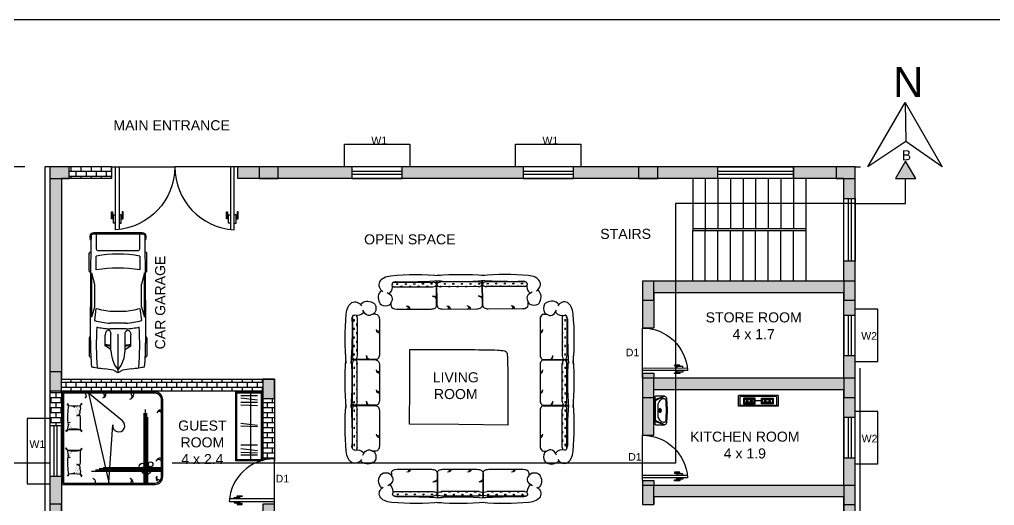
# Model space of a CAD drawing. Header units: metres. Extents: x 110.99 to 114.47, y 64.05 to 69.57.
# Drawn here: x 111.385 to 111.5787, y 67.0084 to 67.105 of the extents above; entities that cross this region are included whole.
import ezdxf

# ---------------------------------------------------------------- set-up
doc = ezdxf.new("R2010")
doc.units = ezdxf.units.M
doc.header["$MEASUREMENT"] = 0
doc.linetypes.add('CENTER', pattern=[50.8, 31.75, -6.35, 6.35, -6.35])
doc.linetypes.add('HIDDEN', pattern=[0.375, 0.25, -0.125])
for name, color, linetype in [('1.WALL', 7, 'Continuous'), ('15.CAR', 1, 'Continuous'), ('3.WINDOW', 4, 'Continuous'), ('6.COLUMN', 1, 'Continuous'), ('7.FURNITURE', 2, 'Continuous'), ('8.TEXT', 7, 'Continuous'), ('9.STAIRS', 161, 'Continuous'), ('DIMENSION', 9, 'Continuous'), ('DOOR', 1, 'Continuous'), ('FURNITURE', 40, 'Continuous'), ('SCALE', 3, 'Continuous'), ('SECTION LINE', 3, 'Continuous'), ('WALL', 7, 'Continuous')]:
    doc.layers.add(name, color=color, linetype=linetype)
doc.styles.get("Standard").update_dxf_attribs({"font": 'arial.ttf'})
doc.dimstyles.new('ISO-25', dxfattribs={"dimtxt": 0.0025, "dimasz": 0.003, "dimexe": 0.005, "dimexo": 0.005, "dimgap": 0.01, "dimtad": 0, "dimdsep": 46, "dimtxsty": 'Standard', "dimcen": 2.5, "dimadec": 0, "dimazin": 0, "dimtfac": 1, "dimtmove": 0, "dimatfit": 3, "dimfxl": 1, "dimarcsym": 0})
pattern_1 = [(0, (-0.6087051, 0.2008925), (0, 0.001), []), (90, (-0.608705, 0.2008925), (-0.002, 1e-19), [0.001, -0.001]), (90, (-0.607705, 0.2008925), (-0.002, 1e-19), [-0.001, 0.001])]

# ---------------------------------------------------------------- blocks, each defined once
blk = doc.blocks.new('Main Door')
at = {"layer": 'DOOR'}
for p, q in [((3.58, 61.4), (3.5, 0)), ((7, 0), (7.13, 61.09)), ((1.5, 50.87), (-0.5, 50.87)), ((-0.5, 50.87), (-0.5, 43.87)), ((0.5, 43.87), (0.5, 49.87)), ((0.5, 49.87), (1.5, 49.87)), ((3.5, 54.87), (1.5, 54.87)), ((1.5, 54.87), (1.5, 46.87)), ((7, 54.87), (9, 54.87)), ((9, 54.87), (9, 46.87)), ((9, 50.87), (11, 50.87)), ((10, 49.87), (9, 49.87)), ((10, 43.87), (10, 49.87)), ((11, 50.87), (11, 43.87)), ((-0.5, 43.87), (0.5, 43.87)), ((1.5, 46.87), (3.5, 46.87)), ((9, 46.87), (7, 46.87)), ((11, 43.87), (10, 43.87)), ((3.5, 0), (7, 0))]:
    blk.add_line(p, q, dxfattribs=at)
at = {"layer": 'DOOR', "color": 4}
blk.add_line((0, 0), (61.5, 0), dxfattribs=at)
at = {"layer": 'DOOR', "color": 3}
blk.add_arc((0, 0), 61.5, 0, 86.66153, dxfattribs=at)
blk = doc.blocks.new('Door')
at = {"layer": 'WALL', "color": 1, "linetype": 'Continuous'}
blk.add_blockref('Main Door', (0, 0), dxfattribs=at)
blk = doc.blocks.new('W_1')
at = {"layer": '3.WINDOW', "color": 6, "linetype": 'HIDDEN', "ltscale": 0.7}
for p, q in [((0.65, 0.68), (-0.65, 0.68)), ((-0.65, 0.68), (-0.65, 0.23)), ((0.65, 0.23), (0.65, 0.68))]:
    blk.add_line(p, q, dxfattribs=at)
at = {"layer": '3.WINDOW'}
for p, q in [((0.5, 0.23), (-0.5, 0.23)), ((-0.5, 0.23), (-0.5, 0)), ((0.5, 0), (0.5, 0.23)), ((-0.5, 0), (0.5, 0))]:
    blk.add_line(p, q, dxfattribs=at)
at = {"layer": '3.WINDOW', "color": 5}
for p, q in [((-0.5, 0.145), (0.5, 0.145)), ((-0.5, 0.085), (0.5, 0.085))]:
    blk.add_line(p, q, dxfattribs=at)
blk = doc.blocks.new('W_0.8')
at = {"layer": '3.WINDOW', "color": 6, "linetype": 'HIDDEN', "ltscale": 0.6}
for p, q in [((0.52, 0.68), (-0.52, 0.68)), ((-0.52, 0.68), (-0.52, 0.23)), ((0.52, 0.23), (0.52, 0.68))]:
    blk.add_line(p, q, dxfattribs=at)
at = {"layer": '3.WINDOW', "linetype": 'Continuous'}
for p, q in [((0.4, 0.23), (-0.4, 0.23)), ((-0.4, 0.23), (-0.4, 0)), ((0.4, 0), (0.4, 0.23)), ((-0.4, 0), (0.4, 0))]:
    blk.add_line(p, q, dxfattribs=at)
at = {"layer": '3.WINDOW', "color": 5, "linetype": 'Continuous'}
for p, q in [((-0.4, 0.145), (0.4, 0.145)), ((-0.4, 0.085), (0.4, 0.085))]:
    blk.add_line(p, q, dxfattribs=at)
blk = doc.blocks.new('WARDROBE')
at = {"layer": 'FURNITURE'}
for p, q in [((-24.1, 72), (-24.1, 0)), ((0, 72), (-24.1, 72)), ((-23.1, 71), (-23.1, 1)), ((-1, 71), (-23.1, 71)), ((-10.8, 1), (-10.8, 71)), ((-1, 1), (-1, 71)), ((0, 0), (0, 72)), ((-4.5, 66.18), (-19.6, 66.18)), ((-19.6, 62.93), (-4.5, 63.78)), ((-19.6, 59.24), (-4.5, 61.33)), ((-19.6, 55.36), (-4.5, 55.36)), ((-19.6, 35.7), (-4.5, 36.4)), ((-19.6, 32.63), (-4.5, 34.68)), ((-19.6, 13.53), (-4.5, 14.23)), ((-19.6, 11.05), (-4.5, 10.92)), ((-24.1, 0), (0, 0)), ((-23.1, 1), (-1, 1)), ((-19.6, 6.46), (-4.5, 8.51)), ((-4.5, 4.24), (-19.6, 4.24))]:
    blk.add_line(p, q, dxfattribs=at)
blk = doc.blocks.new('DOUBLEBED')
at = {"layer": 'FURNITURE'}
for p, q in [((-36, 0), (-36, -72)), ((-36, 0), (36, 0)), ((36, -72), (36, 0)), ((-35, -1), (-35, -72)), ((-35, -1), (35, -1)), ((-28.17, -4.61), (-29.82, -3.96)), ((-28.17, -4.61), (-29.45, -3.38)), ((-15.08, -5.87), (-14.63, -3.95)), ((-14.7, -6.05), (-14.7, -6.05)), ((-14.49, -4.71), (-14.49, -4.71)), ((-13.97, -4.64), (-13.97, -4.64)), ((-13.71, -5.02), (-13.71, -5.02)), ((-13.59, -4.12), (-13.59, -4.12)), ((-13.41, -5.06), (-13.41, -5.06)), ((-13.4, -4.28), (-13.4, -4.28)), ((-13.28, -5.29), (-13.28, -5.29)), ((-12.61, -4.46), (-12.61, -4.46)), ((-12.41, -5.2), (-12.41, -5.2)), ((-12, -5.95), (-12, -5.95)), ((-11.8, -4.35), (-11.8, -4.35)), ((-11.69, -6.93), (-11.69, -6.93)), ((-11.54, -5.99), (-11.54, -5.99)), ((-11.35, -6.16), (-11.35, -6.16)), ((-11.3, -6.55), (-11.3, -6.55)), ((-11.28, -4.29), (-11.28, -4.29)), ((-10.88, -6.82), (-10.88, -6.82)), ((-10.79, -5.03), (-10.79, -5.03)), ((-10.73, -6.96), (-10.73, -6.96)), ((-10.59, -5.01), (-10.59, -5.01)), ((-10.36, -6.75), (-10.36, -6.75)), ((-10.36, -7.07), (-10.36, -7.07)), ((-10.17, -5.28), (-10.17, -5.28)), ((-9.92, -4.11), (-9.92, -4.11)), ((-9.5, -4.04), (-9.5, -4.04)), ((-9.36, -3.78), (-8.12, -2.13)), ((-9.36, -3.78), (-7.58, -2.75)), ((6.65, -3.78), (4.87, -2.75)), ((6.65, -3.78), (5.41, -2.13)), ((12.37, -5.87), (11.92, -3.95)), ((25.46, -4.61), (26.74, -3.38)), ((25.46, -4.61), (27.11, -3.96)), ((35, -72), (35, -1)), ((-27.66, -10.05), (-27.66, -10.05)), ((-27.63, -10.05), (-27.63, -10.05)), ((-27.56, -11.97), (-27.56, -11.97)), ((-27.52, -13.14), (-27.52, -13.14)), ((-27.5, -13.9), (-27.5, -13.9)), ((-27.44, -9.58), (-27.44, -9.58)), ((-27.34, -13.31), (-27.34, -13.31)), ((-27.24, -10.32), (-27.24, -10.32)), ((-26.92, -11.52), (-26.92, -11.52)), ((-26.85, -12.56), (-26.85, -12.56)), ((-26.57, -10.38), (-26.57, -10.38)), ((-26.43, -12.83), (-26.43, -12.83)), ((-26.38, -10.55), (-26.38, -10.55)), ((-26.36, -11.05), (-26.36, -11.05)), ((-26.29, -12.97), (-26.29, -12.97)), ((-26.11, -11.42), (-26.11, -11.42)), ((-26, -13.99), (-26, -13.99)), ((-25.58, -11.35), (-25.58, -11.35)), ((-25.39, -11.46), (-25.39, -11.46)), ((-25.26, -11.59), (-25.26, -11.59)), ((-25.18, -13.88), (-25.18, -13.88)), ((-25.07, -10.06), (-25.07, -10.06)), ((-25, -11.98), (-25, -11.98)), ((-24.94, -13.91), (-24.94, -13.91)), ((-24.66, -13.82), (-24.66, -13.82)), ((-24.55, -10.05), (-24.55, -10.05)), ((-24.52, -12.26), (-24.52, -12.26)), ((-24.33, -12.43), (-24.33, -12.43)), ((-24.23, -11.17), (-24.23, -11.17)), ((-24.13, -10.32), (-24.13, -10.32)), ((-23.74, -12.55), (-23.74, -12.55)), ((-23.66, -10.95), (-23.66, -10.95)), ((-23.59, -12.88), (-23.59, -12.88)), ((-23.41, -11.06), (-23.41, -11.06)), ((-23.34, -13.34), (-23.34, -13.34)), ((-23.32, -12.82), (-23.32, -12.82)), ((-23.3, -13.64), (-23.3, -13.64)), ((-22.89, -10.99), (-22.89, -10.99)), ((-22.39, -11.95), (-22.39, -11.95)), ((-22.38, -10.59), (-22.38, -10.59)), ((-22.14, -11.58), (-22.14, -11.58)), ((-21.53, -10.81), (-21.53, -10.81)), ((-21.51, -11.38), (-21.51, -11.38)), ((-21.33, -11.55), (-21.33, -11.55)), ((-21.1, -10.96), (-21.1, -10.96)), ((-20.2, -10.89), (-20.7, -13)), ((17.49, -10.89), (17.99, -13)), ((-30, -77), (30, -77)), ((-30, -78), (30, -78))]:
    blk.add_line(p, q, dxfattribs=at)
at = {"layer": 'FURNITURE', "color": 252}
for p, q in [((6.79, -4.04), (6.79, -4.04)), ((7.21, -4.11), (7.21, -4.11)), ((7.46, -5.28), (7.46, -5.28)), ((7.64, -6.75), (7.64, -6.75)), ((7.64, -7.07), (7.64, -7.07)), ((7.88, -5.01), (7.88, -5.01)), ((8.02, -6.96), (8.02, -6.96)), ((8.08, -5.03), (8.08, -5.03)), ((8.16, -6.82), (8.16, -6.82)), ((8.57, -4.29), (8.57, -4.29)), ((8.59, -6.55), (8.59, -6.55)), ((8.64, -6.16), (8.64, -6.16)), ((8.82, -5.99), (8.82, -5.99)), ((8.98, -6.93), (8.98, -6.93)), ((9.09, -4.35), (9.09, -4.35)), ((9.29, -5.95), (9.29, -5.95)), ((9.69, -5.2), (9.69, -5.2)), ((9.9, -4.46), (9.9, -4.46)), ((10.57, -5.29), (10.57, -5.29)), ((10.69, -4.28), (10.69, -4.28)), ((10.7, -5.06), (10.7, -5.06)), ((10.87, -4.12), (10.87, -4.12)), ((10.99, -5.02), (10.99, -5.02)), ((11.26, -4.64), (11.26, -4.64)), ((11.78, -4.71), (11.78, -4.71)), ((11.99, -6.05), (11.99, -6.05)), ((18.39, -10.96), (18.39, -10.96)), ((18.62, -11.55), (18.62, -11.55)), ((18.8, -11.38), (18.8, -11.38)), ((18.82, -10.81), (18.82, -10.81)), ((19.43, -11.58), (19.43, -11.58)), ((19.67, -10.59), (19.67, -10.59)), ((19.67, -11.95), (19.67, -11.95)), ((20.18, -10.99), (20.18, -10.99)), ((20.59, -13.64), (20.59, -13.64)), ((20.61, -12.82), (20.61, -12.82)), ((20.63, -13.34), (20.63, -13.34)), ((20.7, -11.06), (20.7, -11.06)), ((20.88, -12.88), (20.88, -12.88)), ((20.94, -10.95), (20.94, -10.95)), ((21.03, -12.55), (21.03, -12.55)), ((21.41, -10.32), (21.41, -10.32)), ((21.51, -11.17), (21.51, -11.17)), ((21.62, -12.43), (21.62, -12.43)), ((21.81, -12.26), (21.81, -12.26)), ((21.84, -10.05), (21.84, -10.05)), ((21.95, -13.82), (21.95, -13.82)), ((22.23, -13.91), (22.23, -13.91)), ((22.29, -11.98), (22.29, -11.98)), ((22.36, -10.06), (22.36, -10.06)), ((22.47, -13.88), (22.47, -13.88)), ((22.55, -11.59), (22.55, -11.59)), ((22.68, -11.46), (22.68, -11.46)), ((22.87, -11.35), (22.87, -11.35)), ((23.28, -13.99), (23.28, -13.99)), ((23.39, -11.42), (23.39, -11.42)), ((23.58, -12.97), (23.58, -12.97)), ((23.64, -11.05), (23.64, -11.05)), ((23.67, -10.55), (23.67, -10.55)), ((23.72, -12.83), (23.72, -12.83)), ((23.86, -10.38), (23.86, -10.38)), ((24.14, -12.56), (24.14, -12.56)), ((24.21, -11.52), (24.21, -11.52)), ((24.53, -10.32), (24.53, -10.32)), ((24.63, -13.31), (24.63, -13.31)), ((24.73, -9.58), (24.73, -9.58)), ((24.79, -13.9), (24.79, -13.9)), ((24.81, -13.14), (24.81, -13.14)), ((24.85, -11.97), (24.85, -11.97)), ((24.91, -10.05), (24.91, -10.05)), ((24.95, -10.05), (24.95, -10.05)), ((-25.98, -76.5), (-25.98, -22.5)), ((-24.98, -76.5), (-24.98, -25.5)), ((-23.98, -76.5), (-23.98, -28.5)), ((-22.98, -76.5), (-22.98, -31.5)), ((19.5, -63.19), (-34.5, -63.19)), ((22.5, -64.19), (-34.5, -64.19)), ((19.5, -65.19), (-34.5, -65.19)), ((16.5, -66.19), (-34.5, -66.19))]:
    blk.add_line(p, q, dxfattribs=at)
at = {"layer": 'FURNITURE', "color": 253}
for p, q in [((35, -20.04), (-34.5, -36)), ((13.42, -46.48), (35, -20.04)), ((-34.5, -36), (10.36, -38.98))]:
    blk.add_line(p, q, dxfattribs=at)
at = {"layer": 'FURNITURE', "color": 252}
for centre, radius in [((-21.91, -62.08), 2.5), ((-24.91, -65.19), 3.44), ((-20.37, -68.48), 1.88)]:
    blk.add_circle(centre, radius, dxfattribs=at)
at = {"layer": 'FURNITURE'}
for centre, radius, start, end in [((-53.07, -8.78), 25.25, 348.60697, 9.49174), ((-19.15, -50.03), 46.3, 84.40286, 101.23708), ((-10.22, -7.27), 5.06, 139.90976, 163.97559), ((-18.6, -39.44), 35.71, 80.14094, 82.75539), ((-12.31, -3.27), 1, 260.14094, 276.03183), ((-88.74, 453.01), 463.63, 279.50225, 279.85886), ((15.39, -8.78), 25.25, 168.57881, 191.42119), ((15.39, -8.78), 25.25, 168.57881, 191.42119), ((53434.89, -8.78), 53444.25, 179.99464, 180.00536), ((-18.1, -8.78), 25.25, 348.57881, 11.42119), ((-53437.6, -8.78), 53444.25, 359.99464, 0.00536), ((-18.1, -8.78), 25.25, 348.57881, 11.42119), ((86.03, 453.01), 463.63, 260.14114, 260.49775), ((9.6, -3.27), 1, 263.96817, 279.85906), ((15.88, -39.44), 35.71, 97.24461, 99.85906), ((7.51, -7.27), 5.06, 16.02441, 40.09024), ((16.44, -50.03), 46.3, 78.76292, 95.59714), ((50.36, -8.78), 25.25, 170.50826, 191.39303), ((-27.66, -16.96), 3.26, 101.69353, 136.56355), ((-31.25, -12.34), 3.26, 299.14853, 334.01854), ((-26.19, -4.78), 9.24, 256.64985, 284.28558), ((-27.19, -8.31), 0.683, 201.80407, 319.13343), ((-27.48, -8.21), 0.978, 249.49685, 325.7978), ((-23.71, -10.15), 3.58, 266.78253, 348.17191), ((-20.21, -13.12), 0.5, 166.78733, 262.87698), ((-14, 41.29), 55.26, 263.48256, 274.81989), ((-6.35, -12.52), 3.26, 202.72425, 237.59427), ((-10.2, -16.93), 3.26, 40.17925, 75.04926), ((7.49, -16.93), 3.26, 104.95074, 139.82075), ((3.64, -12.52), 3.26, 302.40573, 337.27575), ((11.29, 41.29), 55.26, 265.18011, 276.51744), ((21, -10.15), 3.58, 191.82809, 273.21747), ((17.5, -13.12), 0.5, 277.12302, 13.21267), ((23.48, -4.78), 9.24, 255.71442, 283.35015), ((24.48, -8.31), 0.683, 220.86657, 338.19593), ((24.77, -8.21), 0.978, 214.2022, 290.50315), ((24.95, -16.96), 3.26, 43.43645, 78.30647), ((28.54, -12.34), 3.26, 205.98146, 240.85147), ((-30, -72), 6, 180, 270), ((-30, -72), 5, 180, 270), ((30, -72), 6, 270, 0), ((30, -72), 5, 270, 0)]:
    blk.add_arc(centre, radius, start, end, dxfattribs=at)
at = {"layer": 'FURNITURE', "color": 251}
for centre, radius, start, end in [((33.08, -16.81), 1.69, 194.45154, 326.91058), ((-34.29, -22.71), 2.93, 265.85941, 345.95274), ((34.29, -30.67), 2.93, 194.04726, 274.14059), ((33.08, -30.96), 1.69, 194.45154, 326.91058), ((-34.29, -51.86), 2.93, 265.85941, 345.95274), ((-33.08, -52.15), 1.69, 213.08942, 345.54846), ((34.22, -51.42), 3.91, 194.04726, 274.14059), ((32.61, -51.81), 2.26, 194.45154, 326.91058), ((-31.19, -75.74), 2.93, 59.04726, 140.62165), ((-30.54, -74.68), 1.69, 59.45154, 200.6983), ((-18.76, -74.73), 2.12, 303.08942, 75.54846), ((-19.12, -76.24), 3.67, 355.85941, 75.95274), ((19.25, -75.08), 1.69, 303.08942, 75.54846), ((18.96, -76.29), 2.93, 355.85941, 75.95274)]:
    blk.add_arc(centre, radius, start, end, dxfattribs=at)
at = {"layer": 'FURNITURE', "color": 253}
blk.add_arc((9.62, -43.66), 4.74, 81.01591, 323.38318, dxfattribs=at)
blk = doc.blocks.new('gas')
at = {"layer": 'FURNITURE'}
for p, q in [((-12, 13), (-12, 0)), ((12, 13), (-12, 13)), ((-11, 12), (-11, 1)), ((11, 12), (-11, 12)), ((11, 1), (11, 12)), ((12, 0), (12, 13)), ((-9, 10), (-2, 10)), ((-9, 3), (-9, 10)), ((-8.5, 9.15), (-6.48, 7.13)), ((-8.5, 3.85), (-8.5, 9.15)), ((-8.15, 9.5), (-6.13, 7.48)), ((-8.15, 9.5), (-2.85, 9.5)), ((-7.39, 6.5), (-6.64, 6.5)), ((-5.5, 8.39), (-5.5, 7.64)), ((-4.87, 7.48), (-2.85, 9.5)), ((-4.52, 7.13), (-2.5, 9.15)), ((-3.61, 6.5), (-4.36, 6.5)), ((-2.5, 9.15), (-2.5, 3.85)), ((-2, 10), (-2, 3)), ((2, 6.5), (-2, 6.5)), ((9, 10), (2, 10)), ((2, 10), (2, 3)), ((4.52, 7.13), (2.5, 9.15)), ((2.5, 9.15), (2.5, 3.85)), ((4.87, 7.48), (2.85, 9.5)), ((8.15, 9.5), (2.85, 9.5)), ((3.61, 6.5), (4.36, 6.5)), ((5.5, 8.39), (5.5, 7.64)), ((8.15, 9.5), (6.13, 7.48)), ((8.5, 9.15), (6.48, 7.13)), ((7.39, 6.5), (6.64, 6.5)), ((8.5, 3.85), (8.5, 9.15)), ((9, 3), (9, 10)), ((12, 0), (-12, 0)), ((11, 1), (-11, 1)), ((-2, 3), (-9, 3)), ((-8.5, 3.85), (-6.48, 5.87)), ((-8.15, 3.5), (-6.13, 5.52)), ((-2.85, 3.5), (-8.15, 3.5)), ((-5.5, 4.61), (-5.5, 5.36)), ((-4.87, 5.52), (-2.85, 3.5)), ((-4.52, 5.87), (-2.5, 3.85)), ((2, 3), (9, 3)), ((4.52, 5.87), (2.5, 3.85)), ((4.87, 5.52), (2.85, 3.5)), ((2.85, 3.5), (8.15, 3.5)), ((5.5, 4.61), (5.5, 5.36)), ((8.15, 3.5), (6.13, 5.52)), ((8.5, 3.85), (6.48, 5.87))]:
    blk.add_line(p, q, dxfattribs=at)
for centre in [(-5.5, 6.5), (5.5, 6.5)]:
    blk.add_circle(centre, 1.14, dxfattribs=at)
for centre, start, end in [((-5.5, 6.5), 142.60538, 217.39462), ((-5.5, 6.5), 52.60538, 127.39462), ((-5.5, 6.5), 322.60538, 37.39462), ((5.5, 6.5), 142.60538, 217.39462), ((5.5, 6.5), 52.60538, 127.39462), ((5.5, 6.5), 322.60538, 37.39462), ((-5.5, 6.5), 232.60538, 307.39462), ((5.5, 6.5), 232.60538, 307.39462)]:
    blk.add_arc(centre, 1.89, start, end, dxfattribs=at)
blk = doc.blocks.new('WASHBASIN')
at = {"layer": 'FURNITURE'}
for p, q in [((-7.95, 0), (-10.43, -11.97)), ((-9.6, 0), (9.6, 0)), ((10.43, -11.97), (7.95, 0)), ((-10.43, -11.97), (-10.43, -0.83)), ((-7.27, -0.83), (-10.43, -11.97)), ((7.27, -0.83), (-7.27, -0.83)), ((10.43, -11.97), (7.27, -0.83)), ((10.43, -0.83), (10.43, -11.97)), ((-8.6, -9.93), (-8.72, -10.78)), ((-8.6, -9.93), (-8.72, -10.78)), ((8.72, -10.78), (8.6, -9.93))]:
    blk.add_line(p, q, dxfattribs=at)
for radius in [1.41, 0.993]:
    blk.add_circle((0, -6.28), radius, dxfattribs=at)
for centre, radius, start, end in [((-9.6, -0.83), 0.828, 90, 180), ((9.6, -0.83), 0.828, 0, 90), ((-0.57, -11.24), 8.13, 121.19455, 170.7066), ((-0.57, -11.24), 8.13, 121.19455, 170.7066), ((0, -52.71), 48.66, 90, 95.64084), ((0, -52.71), 48.66, 90, 95.64084), ((0, -6.28), 1.41, 0, 180), ((0, -6.28), 1.41, 180, 0), ((0, -6.28), 0.993, 0, 180), ((0, -6.28), 0.993, 180, 0), ((0, -52.71), 48.66, 84.35916, 90), ((0.57, -11.24), 8.13, 9.2934, 58.80545), ((-7.95, -11.97), 2.48, 180, 270), ((-6.52, -11.14), 2.23, 170.39895, 257.13685), ((-6.52, -11.14), 2.23, 170.39895, 170.7066), ((-0.11, 39.62), 53.38, 262.56541, 270.11557), ((0.11, 39.62), 53.38, 269.88443, 277.43459), ((6.52, -11.14), 2.23, 282.86315, 9.2934), ((7.95, -11.97), 2.48, 270, 360), ((0, 43.12), 58.12, 262.14139, 277.85861)]:
    blk.add_arc(centre, radius, start, end, dxfattribs=at)
blk = doc.blocks.new('sofa3')
at = {"layer": 'FURNITURE', "color": 252}
for p, q in [((-32.04, -8.72), (-32.04, -9.22)), ((-29.51, -7.2), (-30.52, -7.2)), ((-30.01, -6.7), (-30.01, -7.71)), ((-27.99, -8.72), (-27.99, -9.45)), ((-25.46, -7.2), (-26.47, -7.2)), ((-25.96, -6.7), (-25.96, -7.71)), ((-23.94, -8.72), (-23.94, -9.45)), ((-21.41, -7.2), (-22.42, -7.2)), ((-21.91, -6.7), (-21.91, -7.71)), ((-19.89, -8.72), (-19.89, -9.45)), ((-17.36, -7.2), (-18.37, -7.2)), ((-17.86, -6.7), (-17.86, -7.71)), ((-15.84, -8.72), (-15.84, -9.45)), ((-13.31, -7.2), (-14.32, -7.2)), ((-13.81, -6.7), (-13.81, -7.71)), ((-11.22, -7.2), (-11.11, -7.2)), ((-9.59, -8.72), (-9.59, -9.45)), ((-8.07, -7.2), (-7.06, -7.2)), ((-7.57, -6.7), (-7.57, -7.71)), ((-5.54, -8.72), (-5.54, -9.45)), ((-4.02, -7.2), (-3.01, -7.2)), ((-3.52, -6.7), (-3.52, -7.71)), ((-1.49, -8.72), (-1.49, -9.45)), ((0.03, -7.2), (1.04, -7.2)), ((0.53, -6.7), (0.53, -7.71)), ((2.56, -8.72), (2.56, -9.45)), ((4.08, -7.2), (5.09, -7.2)), ((4.58, -6.7), (4.58, -7.71)), ((6.61, -8.72), (6.61, -9.45)), ((8.13, -7.2), (9.14, -7.2)), ((8.63, -6.7), (8.63, -7.71)), ((12.18, -7.2), (13.19, -7.2)), ((12.68, -6.7), (12.68, -7.71)), ((14.71, -8.72), (14.71, -9.45)), ((16.23, -7.2), (17.24, -7.2)), ((16.73, -6.7), (16.73, -7.71)), ((18.76, -8.72), (18.76, -9.45)), ((20.28, -7.2), (21.29, -7.2)), ((20.78, -6.7), (20.78, -7.71)), ((22.81, -8.72), (22.81, -9.45)), ((24.33, -7.2), (25.34, -7.2)), ((24.83, -6.7), (24.83, -7.71)), ((26.86, -8.72), (26.86, -9.45)), ((28.38, -7.2), (29.39, -7.2)), ((28.88, -6.7), (28.88, -7.71)), ((30.91, -8.72), (30.91, -9.22)), ((-31.53, -9.23), (-32.03, -9.23)), ((-27.48, -9.23), (-28.49, -9.23)), ((-23.43, -9.23), (-24.44, -9.23)), ((-19.38, -9.23), (-20.39, -9.23)), ((-15.33, -9.23), (-16.34, -9.23)), ((-10.1, -9.23), (-9.09, -9.23)), ((-6.05, -9.23), (-5.04, -9.23)), ((-2, -9.23), (-0.99, -9.23)), ((2.05, -9.23), (3.06, -9.23)), ((6.1, -9.23), (7.11, -9.23)), ((14.2, -9.23), (15.21, -9.23)), ((18.25, -9.23), (19.26, -9.23)), ((22.3, -9.23), (23.31, -9.23)), ((26.35, -9.23), (27.36, -9.23)), ((30.4, -9.23), (30.9, -9.23))]:
    blk.add_line(p, q, dxfattribs=at)
at = {"layer": 'FURNITURE'}
for p, q in [((-31.16, -5.85), (-13.16, -5.85)), ((-11.45, -24.3), (-11.45, -4.71)), ((-11.27, -24.3), (-11.27, -4.69)), ((8.44, -5.85), (-9.56, -5.85)), ((10.15, -24.3), (10.15, -4.73)), ((10.33, -24.3), (10.33, -4.75)), ((30.04, -5.85), (12.04, -5.85)), ((-31.16, -9.45), (-13.16, -9.45)), ((8.44, -9.45), (-9.56, -9.45)), ((30.04, -9.45), (12.04, -9.45)), ((-32.96, -24.3), (-32.96, -21.6)), ((-32.96, -24.3), (-32.96, -21.6)), ((31.84, -24.3), (31.84, -21.6)), ((-30.26, -27), (-14.06, -27)), ((-14.06, -27), (-14.06, -27)), ((-8.66, -27), (7.54, -27)), ((-8.66, -27), (-8.66, -27)), ((12.94, -27), (29.14, -27))]:
    blk.add_line(p, q, dxfattribs=at)
for centre, radius, start, end in [((-21.26, -76.5), 76.5, 81.2026, 98.7974), ((-0.87, -81.45), 81.45, 81.4579, 97.3145), ((20.14, -76.5), 76.5, 81.2026, 97.7572), ((-32.15, -7.37), 6.52, 97.1842, 162.4269), ((-26, 132.65), 138.12, 268.0719, 276.8333), ((-0.87, 76.05), 81.45, 262.6855, 278.5421), ((31.02, -7.37), 6.52, 17.5731, 82.8158), ((-30.57, -7.79), 8.15, 162.9361, 219.5495), ((-43.49, -9.24), 11.21, 329.5883, 9.0488), ((-30.65, -7.2), 1.8, 90, 189.0488), ((-31.16, -7.65), 1.8, 231.4775, 270), ((-31.16, -7.65), 1.8, 90, 119.9526), ((-13.25, -7.65), 1.8, 270, 90), ((-9.47, -7.65), 1.8, 90, 270), ((8.35, -7.65), 1.8, 270, 90), ((25.28, 152.52), 157.98, 264.3786, 271.5353), ((12.13, -7.65), 1.8, 90, 270), ((29.52, -7.2), 1.8, 350.9512, 90), ((30.04, -7.65), 1.8, 60.0474, 90), ((30.04, -7.65), 1.8, 270, 308.5225), ((42.36, -9.24), 11.21, 170.9512, 210.4117), ((29.44, -7.79), 8.15, 320.4505, 17.0639), ((-27.84, -17.75), 11.21, 149.5883, 200.0693), ((26.71, -17.75), 11.21, 339.9307, 30.4117), ((-38.36, -18.9), 6.04, 333.4349, 53.3957), ((37.24, -18.9), 6.04, 126.6043, 206.5651), ((-35.66, -21.6), 2.7, 180, 0), ((34.54, -21.6), 2.7, 180, 0), ((-30.26, -24.3), 2.7, 180, 270), ((-14, -24.45), 2.55, 268.6279, 3.3142), ((-8.73, -24.45), 2.55, 176.6858, 271.3721), ((7.6, -24.45), 2.55, 268.6279, 3.3142), ((12.87, -24.45), 2.55, 176.6858, 271.3721), ((29.14, -24.3), 2.7, 270, 0)]:
    blk.add_arc(centre, radius, start, end, dxfattribs=at)
at = {"layer": 'FURNITURE', "color": 252}
for centre, radius, start, end in [((-13.36, -19.14), 2.2, 30.0403, 90.9527), ((-14.3, -19.78), 2.97, 16.9581, 72.2826), ((8.24, -19.14), 2.2, 30.0403, 90.9527), ((7.3, -19.78), 2.97, 16.9581, 72.2826), ((-26.2, -26.84), 2.2, 355.8594, 75.9527), ((-25.99, -25.93), 1.27, 303.0894, 75.5485), ((-7.11, -26.84), 2.2, 355.8594, 75.9527), ((-6.9, -25.93), 1.27, 303.0894, 75.5485), ((2.37, -26.84), 2.2, 355.8594, 75.9527), ((2.59, -25.93), 1.27, 303.0894, 75.5485), ((23.43, -25.93), 1.27, 303.0894, 75.5485), ((23.21, -26.84), 2.2, 355.8594, 75.9527)]:
    blk.add_arc(centre, radius, start, end, dxfattribs=at)
blk = doc.blocks.new('*U15')
for p, q in [((21.1, 37.4), (21.1, 36.8)), ((46.6, 38.9), (22.4, 38.9)), ((47.8, 37.4), (47.8, 37.4)), ((70, 31.5), (86.4, 29.4)), ((88, 31.9), (74.8, 35.9)), ((134.3, 35.6), (119.3, 31.8)), ((135.5, 37.1), (135.5, 37.4)), ((136.7, 38.9), (160.9, 38.9)), ((138.4, 29.4), (157.2, 29.4)), ((162.1, 37.4), (162.1, 36.8)), ((164.5, 26.4), (164.5, -26.4)), ((186.5, 29.4), (167, 29.4)), ((186.5, -33.5), (186.5, 33.5)), ((188.4, -32.8), (188.4, 32.8)), ((32.3, 11.6), (36.1, 17.2)), ((36.1, 17.2), (50.9, 17.2)), ((3.3, 6.1), (0.1, 0.4)), ((29.8, 9.5), (51.7, 9.5)), ((32.1, 9.5), (32.1, 11.2)), ((58.9, -10.8), (58.9, 10.8)), ((66.6, -10.5), (66.6, 10.5)), ((82.7, 8.5), (82.7, -8.5)), ((186.5, -10.5), (186.5, 10.5)), ((0, 0), (51.7, 0)), ((0.1, -0.4), (3.3, -6.1)), ((29.8, -9.5), (51.7, -9.5)), ((32.1, -9.5), (32.1, -11.2)), ((32.3, -11.6), (36.1, -17.2)), ((36.1, -17.2), (50.9, -17.2)), ((21.1, -37.4), (21.1, -36.8)), ((46.6, -38.9), (22.4, -38.9)), ((47.8, -37.4), (47.8, -37.4)), ((86.4, -29.4), (70, -31.5)), ((88, -31.9), (74.8, -35.9)), ((134.3, -35.6), (119.3, -31.8)), ((135.5, -37.1), (135.5, -37.4)), ((136.7, -38.9), (160.9, -38.9)), ((157.2, -29.4), (138.4, -29.4)), ((162.1, -37.4), (162.1, -36.8)), ((167, -29.4), (186.5, -29.4))]:
    blk.add_line(p, q)
for centre, major_axis, ratio, start_param, end_param in [((259.2, -27.5), (0, -305.3), 0.842304, 4.528606, 4.561838), ((266, -27.5), (0, 313.3), 0.842304, 1.367076, 1.39176), ((37.5, -594), (0, -623.3), 0.842304, 3.096046, 3.200911), ((41.2, -490.9), (0, 528.2), 0.842304, 0.00281, 0.075598), ((22.4, 37.4), (0, -1.48), 0.842304, 3.141593, 4.712389), ((64.5, -10555.6), (0, 10593), 0.842304, -0.013397, 0.002797), ((46.6, 37.4), (0, 1.48), 0.842304, -1.570796, 0), ((134.4, 5.4), (0, -89.8), 0.842304, 4.449482, 4.652344), ((135.3, 5.4), (0, 81.8), 0.842304, 1.245306, 1.50788), ((64.5, -10555.6), (0, -10591.5), 0.842304, 3.133765, 3.140441), ((149.6, 2.8), (0, -79.6), 0.842304, 4.372215, 4.640744), ((95.8, -3666.4), (0, -3698.2), 0.842304, 3.134049, 3.144098), ((136.7, 37.4), (0, -1.48), 0.842304, 3.141593, 4.712389), ((17.1, 0), (0, 147), 0.842304, 4.511394, 4.913384), ((35.9, 0), (0, 147), 0.842304, 4.511394, 4.913384), ((160.9, 37.4), (0, 1.48), 0.842304, -1.570796, 0), ((167, 26.4), (0, 2.96), 0.842304, 0, 1.570796), ((180.6, 35.8), (0, 2.22), 0.842304, -0.013017, 1.249894), ((64.5, -10556.4), (0, 10595.3), 0.842304, -0.013397, -0.013017), ((184, 32.8), (0, -5.25), 0.842304, 1.570796, 3.128196), ((184, 33.5), (0, -2.96), 0.842304, 1.570796, 3.128196), ((-204.5, 52.4), (0, -251), 0.842304, 1.385369, 1.434372), ((13, 17), (0, 27.4), 0.842304, 4.435146, 4.718221), ((14.2, 17), (0, 27.4), 0.842304, 4.435146, 4.718221), ((50.8, 13.3), (6.34, -0.36), 0.603834, -1.395552, 1.581315), ((0.6, 0), (0, -0.74), 0.842304, 4.131459, 5.293319), ((29.8, -46.7), (0, 56.2), 0.842304, 0, 0.590319), ((32.7, 11.2), (0, 0.74), 0.842304, 0.879714, 1.570796), ((-204.5, -52.4), (0, 251), 0.842304, -1.434372, -1.385369), ((29.8, 46.7), (0, 56.2), 0.842304, 2.551274, 3.141593), ((32.7, -11.2), (0, -0.74), 0.842304, 4.712389, 5.403472), ((13, -17), (0, -27.4), 0.842304, 1.564964, 1.848039), ((14.2, -17), (0, -27.4), 0.842304, 1.564964, 1.848039), ((134.4, -5.4), (0, -89.8), 0.842304, -1.510751, -1.307889), ((135.3, -5.4), (0, -81.8), 0.842304, -1.50788, -1.245306), ((149.6, -2.8), (0, -79.6), 0.842304, -1.499151, -1.230623), ((259.2, 27.5), (0, 305.3), 0.842304, 1.721348, 1.754579), ((266, 27.5), (0, 313.3), 0.842304, 1.749832, 1.774517), ((37.5, 594), (0, -623.3), 0.842304, -0.059319, 0.045547), ((41.2, 490.9), (0, -528.2), 0.842304, -0.075598, -0.00281), ((22.4, -37.4), (0, 1.48), 0.842304, 1.570796, 3.141593), ((64.5, 10555.6), (0, 10593), 0.842304, 3.138796, 3.15499), ((46.6, -37.4), (0, -1.48), 0.842304, 0, 1.570796), ((64.5, 10555.6), (0, -10591.5), 0.842304, 0.001152, 0.007828), ((95.8, 3666.4), (0, -3698.2), 0.842304, -0.002505, 0.007544), ((136.7, -37.4), (0, -1.48), 0.842304, -1.570796, 0), ((160.9, -37.4), (0, 1.48), 0.842304, 3.141593, 4.712389), ((167, -26.4), (0, -2.96), 0.842304, 4.712389, 6.283185), ((180.6, -35.8), (0, -2.22), 0.842304, -1.249894, 0.013017), ((64.5, 10556.4), (0, 10595.3), 0.842304, 3.15461, 3.15499), ((184, -32.8), (0, -5.25), 0.842304, 0.013397, 1.570796), ((184, -33.5), (0, 2.96), 0.842304, 3.15499, 4.712389)]:
    blk.add_ellipse(centre, major_axis=major_axis, ratio=ratio, start_param=start_param, end_param=end_param)
at = {"extrusion": (0, 0, -1)}
blk.add_ellipse((50.8, -13.3), major_axis=(6.34, 0.36), ratio=0.603834, start_param=-1.395552, end_param=1.581315, dxfattribs=at)
blk = doc.blocks.new('COLUMN')
at = {"layer": '6.COLUMN'}
h = blk.add_hatch(color=256, dxfattribs=at)
h.dxf.hatch_style = 1
h.paths.add_polyline_path([(0, 0), (0.23, 0), (0.23, 0.38), (0, 0.38)])
blk.add_lwpolyline([(0, 0), (0.23, 0), (0.23, 0.38), (0, 0.38), (0, 0)], dxfattribs=at)
blk = doc.blocks.new('TRIANGLE')
at = {"layer": '1.WALL'}
h = blk.add_hatch(color=1, dxfattribs=at)
h.dxf.hatch_style = 1
h.paths.add_polyline_path([(-0.2, 0), (0.2, 0), (0, 0.346)])
for p, q in [((0, 0.346), (-0.2, 0)), ((0.2, 0), (0, 0.346)), ((-0.2, 0), (0.2, 0))]:
    blk.add_line(p, q, dxfattribs=at)
blk = doc.blocks.new('*D102')
at = {"layer": 'Defpoints', "color": 0, "linetype": 'Continuous', "transparency": 16777216}
for p in [(111.39105, 67.0757), (111.38186, 66.9357), (111.39107, 66.9357)]:
    blk.add_point(p, dxfattribs=at)
at = {"layer": 'DIMENSION', "color": 0, "linetype": 'Continuous', "lineweight": -2, "transparency": 16777216}
for p, q in [((111.38605, 67.0757), (111.37686, 67.0757)), ((111.38186, 67.0727), (111.38186, 67.01737)), ((111.38186, 66.9387), (111.38186, 66.99403)), ((111.38607, 66.9357), (111.37686, 66.9357))]:
    blk.add_line(p, q, dxfattribs=at)
at = {"layer": 'DIMENSION', "color": 0, "linetype": 'Continuous', "transparency": 16777216}
for points in [[(111.38136, 67.0727), (111.38236, 67.0727), (111.38186, 67.0757)], [(111.38136, 66.9387), (111.38236, 66.9387), (111.38186, 66.9357)]]:
    blk.add_solid(points, dxfattribs=at)
at = {"layer": 'DIMENSION', "color": 0, "linetype": 'Continuous', "transparency": 16777216, "insert": (111.38186, 67.0057), "char_height": 0.0025, "attachment_point": 5, "rotation": 90}
blk.add_mtext('14', dxfattribs=at)

msp = doc.modelspace()

# ---------------------------------------------------------------- hatches: boundary and pattern name
at = {"layer": '1.WALL', "linetype": 'Continuous'}
h = msp.add_hatch(dxfattribs=at)
h.set_pattern_fill('BRICK', color=1, scale=0.004)
h.set_pattern_definition(pattern_1)
h.paths.add_polyline_path([(111.39337, 67.0734), (111.39107, 67.0734), (111.39107, 67.035), (111.39337, 67.035)])
h.paths.add_polyline_path([(111.45107, 67.0757), (111.43642, 67.0757), (111.43642, 67.0734), (111.45107, 67.0734)])
h.paths.add_polyline_path([(111.43262, 67.0757), (111.42837, 67.0757), (111.42837, 67.0734), (111.43262, 67.0734)])
h.paths.add_polyline_path([(111.48507, 67.0757), (111.46107, 67.0757), (111.46107, 67.0734), (111.48507, 67.0734)])
h.paths.add_polyline_path([(111.50802, 67.0757), (111.49507, 67.0757), (111.49507, 67.0734), (111.50802, 67.0734)])
h.paths.add_polyline_path([(111.52377, 67.0757), (111.51182, 67.0757), (111.51182, 67.0734), (111.52377, 67.0734)])
h.paths.add_polyline_path([(111.54727, 67.0757), (111.53877, 67.0757), (111.53877, 67.0734), (111.54727, 67.0734)])
h.paths.add_polyline_path([(111.55107, 67.0734), (111.54877, 67.0734), (111.54877, 67.06945), (111.55107, 67.06945)])
h.paths.add_polyline_path([(111.55107, 67.05695), (111.54877, 67.05695), (111.54877, 67.053), (111.55107, 67.053)])
h.paths.add_polyline_path([(111.55107, 67.0492), (111.54877, 67.0492), (111.54877, 67.0462), (111.55107, 67.0462)])
h.paths.add_polyline_path([(111.54877, 67.053), (111.51536, 67.053), (111.51536, 67.0507), (111.54877, 67.0507)])
h.paths.add_polyline_path([(111.51536, 67.053), (111.51107, 67.053), (111.51107, 67.0507), (111.51536, 67.0507)])
h.paths.add_polyline_path([(111.54877, 67.0337), (111.51536, 67.0337), (111.51536, 67.0314), (111.54877, 67.0314)])
h.paths.add_polyline_path([(111.51536, 67.0337), (111.51107, 67.0337), (111.51107, 67.0314), (111.51536, 67.0314)])
h.paths.add_polyline_path([(111.51107, 67.0347), (111.50877, 67.0347), (111.50877, 67.0337), (111.51107, 67.0337)])
h.paths.add_polyline_path([(111.51107, 67.0492), (111.50877, 67.0492), (111.50877, 67.0437), (111.51107, 67.0437)])
h.paths.add_polyline_path([(111.51107, 67.0299), (111.50877, 67.0299), (111.50877, 67.0224), (111.51107, 67.0224)])
h.paths.add_polyline_path([(111.51107, 67.0134), (111.50877, 67.0134), (111.50877, 67.0124), (111.51107, 67.0124)])
h = msp.add_hatch(dxfattribs=at)
h.set_pattern_fill('BRICK', color=1, scale=0.004)
h.set_pattern_definition(pattern_1)
h.paths.add_polyline_path([(111.43567, 67.0297), (111.43337, 67.0297), (111.43337, 67.01769), (111.43567, 67.01769)])
h.paths.add_polyline_path([(111.39337, 67.0335), (111.39337, 67.0312), (111.43337, 67.0312), (111.43337, 67.0335)])
h.paths.add_polyline_path([(111.39337, 67.0312), (111.39107, 67.0312), (111.39107, 67.02422), (111.39337, 67.02422)])
h.paths.add_polyline_path([(111.40337, 67.0734), (111.40337, 67.0757), (111.39487, 67.0757), (111.39487, 67.0734)])
h = msp.add_hatch(dxfattribs=at)
h.set_pattern_fill('BRICK', color=1, scale=0.004)
h.set_pattern_definition(pattern_1)
h.paths.add_polyline_path([(111.54877, 67.0124), (111.51107, 67.0124), (111.51107, 67.0101), (111.54877, 67.0101)])
h.paths.add_polyline_path([(111.55107, 67.0086), (111.54877, 67.0086), (111.54877, 67.00135), (111.55107, 67.00135)])
h.paths.add_polyline_path([(111.55107, 67.0382), (111.54877, 67.0382), (111.54877, 67.0337), (111.55107, 67.0337)])
h.paths.add_polyline_path([(111.55107, 67.0299), (111.54877, 67.0299), (111.54877, 67.0259), (111.55107, 67.0259)])
h.paths.add_polyline_path([(111.55107, 67.0179), (111.54877, 67.0179), (111.54877, 67.0124), (111.55107, 67.0124)])
h.paths.add_polyline_path([(111.55107, 66.99135), (111.54877, 66.99135), (111.54877, 66.9826), (111.55107, 66.9826)])
h.paths.add_polyline_path([(111.54877, 66.9826), (111.51107, 66.9826), (111.51107, 66.9803), (111.54877, 66.9803)])
h.paths.add_polyline_path([(111.49597, 66.9826), (111.47847, 66.9826), (111.47847, 66.9803), (111.49597, 66.9803)])
h.paths.add_polyline_path([(111.46797, 66.9803), (111.46567, 66.9803), (111.46567, 66.9538), (111.46797, 66.9538)])
h.paths.add_polyline_path([(111.49877, 66.9803), (111.49647, 66.9803), (111.49647, 66.9538), (111.49877, 66.9538)])
h.paths.add_polyline_path([(111.55107, 66.9788), (111.54877, 66.9788), (111.54877, 66.9713), (111.55107, 66.9713)])
h.paths.add_polyline_path([(111.55107, 66.9613), (111.54877, 66.9613), (111.54877, 66.9523), (111.55107, 66.9523)])
h.paths.add_polyline_path([(111.53977, 66.9523), (111.49877, 66.9523), (111.49877, 66.9538), (111.49647, 66.9538), (111.49647, 66.9523), (111.48722, 66.9523), (111.48722, 66.95), (111.52147, 66.95), (111.52147, 66.938), (111.46918, 66.938), (111.46682, 66.9357), (111.55107, 66.9357), (111.55107, 66.9523), (111.54877, 66.9523), (111.54777, 66.9523), (111.54777, 66.95), (111.54877, 66.95), (111.54877, 66.938), (111.52377, 66.938), (111.52377, 66.95), (111.53977, 66.95)])
h.paths.add_polyline_path([(111.47722, 66.9523), (111.46797, 66.9523), (111.46797, 66.95), (111.47722, 66.95)], flags=17)
h.paths.add_polyline_path([(111.46918, 66.938), (111.42067, 66.938), (111.42067, 66.9357), (111.46682, 66.9357)])
h.paths.add_polyline_path([(111.41837, 66.938), (111.41402, 66.938), (111.41402, 66.9357), (111.41837, 66.9357)])
h.paths.add_polyline_path([(111.40602, 66.938), (111.39487, 66.938), (111.39487, 66.9357), (111.40602, 66.9357)])
h.paths.add_polyline_path([(111.42067, 66.95), (111.42948, 66.95), (111.42948, 66.9523), (111.40237, 66.9523), (111.40237, 66.95), (111.41837, 66.95), (111.41837, 66.9395), (111.42067, 66.9395)])
h.paths.add_polyline_path([(111.39337, 66.95), (111.39107, 66.95), (111.39107, 66.938), (111.39337, 66.938)])
h.paths.add_polyline_path([(111.39337, 66.9593), (111.39107, 66.9593), (111.39107, 66.9538), (111.39337, 66.9538)])
h.paths.add_polyline_path([(111.39337, 66.9763), (111.39107, 66.9763), (111.39107, 66.9693), (111.39337, 66.9693)])
h.paths.add_polyline_path([(111.43288, 66.9786), (111.42567, 66.9786), (111.42567, 66.9816), (111.42337, 66.9816), (111.42337, 66.9786), (111.39337, 66.9786), (111.39337, 66.9763), (111.43317, 66.9763, -0.064764)])
h.paths.add_polyline_path([(111.42567, 66.9939), (111.42337, 66.9939), (111.42337, 66.9929), (111.39337, 66.9929), (111.39337, 66.99497), (111.39107, 66.99497), (111.39107, 66.98867), (111.39337, 66.98867), (111.39337, 66.9906), (111.42337, 66.9906), (111.42337, 66.9896), (111.42567, 66.9896), (111.42567, 66.9906)])
h.paths.add_polyline_path([(111.39337, 67.0049), (111.39107, 67.0049), (111.39107, 67.00297), (111.39337, 67.00297)])
h.paths.add_polyline_path([(111.43337, 67.0072), (111.39337, 67.0072), (111.39337, 67.0049), (111.42337, 67.0049), (111.42337, 67.0019), (111.42567, 67.0019), (111.42567, 67.0049), (111.43337, 67.0049)])
h.paths.add_polyline_path([(111.39337, 67.01422), (111.39107, 67.01422), (111.39107, 67.0087), (111.39337, 67.0087)])
h.paths.add_polyline_path([(111.44567, 66.9763), (111.44337, 66.9763), (111.44337, 66.9538), (111.44567, 66.9538)])
h.paths.add_polyline_path([(111.44337, 66.9523), (111.43748, 66.9523), (111.43748, 66.95), (111.44337, 66.95)])
h.paths.add_polyline_path([(111.44337, 66.9786), (111.44187, 66.97857), (111.44187, 66.9763), (111.44337, 66.9763)])

# ---------------------------------------------------------------- linework, layer by layer
at = {"color": 1, "ltscale": 0.05}
for p, q in [((111.55356, 67.0757), (111.56096, 67.08851)), ((111.56096, 67.08851), (111.56835, 67.0757)), ((111.56096, 67.08851), (111.56108, 67.08078)), ((111.56108, 67.08078), (111.55356, 67.0757)), ((111.56835, 67.0757), (111.56108, 67.08078))]:
    msp.add_line(p, q, dxfattribs=at)
at = {"color": 5, "linetype": 'HIDDEN', "ltscale": 0.01}
for p, q in [((111.39007, 67.0757), (111.39007, 66.9357)), ((111.55206, 66.9357), (111.55207, 67.0757))]:
    msp.add_line(p, q, dxfattribs=at)
at = {"color": 41, "true_color": 0xf4ee51}
msp.add_lwpolyline([(111.48183, 67.03882, -0.082423), (111.48192, 67.03839, -0.002046), (111.48199, 67.03638, -0.00436), (111.48204, 67.03401, -0.00295), (111.48205, 67.03131), (111.48205, 67.02438), (111.47228, 67.02448), (111.4625, 67.02458), (111.46254, 67.03199), (111.46258, 67.03939), (111.4721, 67.03939, -0.001589), (111.47754, 67.03937, -0.013082), (111.48002, 67.03929, -0.022568), (111.48142, 67.03914, -0.270162)], format="xyb", close=True, dxfattribs=at)
at = {"layer": '1.WALL', "color": 3, "linetype": 'Continuous'}
for p, q in [((111.39105, 67.0757), (111.39007, 67.0757)), ((111.55107, 67.0757), (111.55207, 67.0757))]:
    msp.add_line(p, q, dxfattribs=at)
at = {"layer": '1.WALL'}
for p, q in [((111.40337, 67.0757), (111.39107, 67.0757)), ((111.39107, 67.0757), (111.39107, 66.9357)), ((111.40337, 67.0734), (111.40337, 67.0757)), ((111.55107, 67.0757), (111.42837, 67.0757)), ((111.42837, 67.0734), (111.42837, 67.0757)), ((111.55107, 66.9357), (111.55107, 67.0757)), ((111.40337, 67.0734), (111.39337, 67.0734)), ((111.39337, 67.0734), (111.39337, 67.0335)), ((111.54877, 67.0734), (111.42837, 67.0734)), ((111.54877, 67.053), (111.54877, 67.0734)), ((111.54127, 67.0634), (111.51877, 67.0634)), ((111.54127, 67.063), (111.51877, 67.063)), ((111.54877, 67.053), (111.50877, 67.053)), ((111.50877, 67.053), (111.50877, 67.0437)), ((111.54877, 67.0507), (111.51107, 67.0507)), ((111.51107, 67.0507), (111.51107, 67.0437)), ((111.54877, 67.0337), (111.54877, 67.0507)), ((111.50877, 67.0437), (111.51107, 67.0437)), ((111.50877, 67.0347), (111.50877, 67.0314)), ((111.50877, 67.0337), (111.50877, 67.0347)), ((111.50877, 67.0347), (111.51107, 67.0347)), ((111.51107, 67.0347), (111.51107, 67.0337)), ((111.39337, 67.0335), (111.43567, 67.0335)), ((111.43567, 67.0335), (111.43567, 67.0172)), ((111.54877, 67.0337), (111.51107, 67.0337)), ((111.39337, 67.0312), (111.39337, 67.0072)), ((111.39337, 67.0312), (111.43337, 67.0312)), ((111.43337, 67.0312), (111.43337, 67.01769)), ((111.50877, 67.0314), (111.50877, 67.0224)), ((111.54877, 67.0314), (111.51107, 67.0314)), ((111.51107, 67.0224), (111.51107, 67.0314)), ((111.54877, 67.0124), (111.54877, 67.0314)), ((111.50877, 67.0224), (111.51107, 67.0224)), ((111.43567, 67.01769), (111.43337, 67.01769)), ((111.50877, 67.0134), (111.50877, 67.0124)), ((111.50877, 67.0134), (111.51107, 67.0134)), ((111.51107, 67.0134), (111.51107, 67.0124)), ((111.50877, 67.0124), (111.50877, 67.0086)), ((111.54877, 67.0124), (111.51107, 67.0124)), ((111.54877, 67.0101), (111.51107, 67.0101)), ((111.51107, 67.0101), (111.51107, 67.0086)), ((111.54877, 66.9826), (111.54877, 67.0101)), ((111.54877, 67.0101), (111.54877, 66.9826))]:
    msp.add_line(p, q, dxfattribs=at)
at = {"layer": '3.WINDOW', "color": 7}
for p, q in [((111.45107, 67.0757), (111.45107, 67.07485)), ((111.48507, 67.0757), (111.48507, 67.0734)), ((111.52377, 67.0734), (111.52377, 67.0757)), ((111.53877, 67.0734), (111.53877, 67.0757)), ((111.45107, 67.07425), (111.45107, 67.0734))]:
    msp.add_line(p, q, dxfattribs=at)
at = {"layer": '3.WINDOW', "color": 5}
for p, q in [((111.45107, 67.07485), (111.46107, 67.07485)), ((111.45107, 67.07425), (111.46107, 67.07425)), ((111.48507, 67.07485), (111.49507, 67.07485)), ((111.48507, 67.07425), (111.49507, 67.07425)), ((111.52377, 67.07485), (111.53877, 67.07485)), ((111.52377, 67.07425), (111.53877, 67.07425)), ((111.54962, 67.06945), (111.54962, 67.05695)), ((111.55022, 67.06945), (111.55022, 67.05695))]:
    msp.add_line(p, q, dxfattribs=at)
at = {"layer": '3.WINDOW', "color": 6, "linetype": 'HIDDEN', "ltscale": 0.7}
for points in [[(111.44957, 67.0757), (111.44957, 67.0802), (111.46257, 67.0802), (111.46257, 67.0757)], [(111.48357, 67.0757), (111.48357, 67.0802), (111.49657, 67.0802), (111.49657, 67.0757)]]:
    msp.add_lwpolyline(points, dxfattribs=at)
at = {"layer": '3.WINDOW'}
for points in [[(111.45107, 67.0734), (111.46107, 67.0734), (111.46107, 67.0757), (111.45107, 67.0757)], [(111.49507, 67.0734), (111.49507, 67.0757), (111.48507, 67.0757), (111.48507, 67.0734)]]:
    msp.add_lwpolyline(points, close=True, dxfattribs=at)
at = {"layer": '3.WINDOW', "color": 4}
for points in [[(111.52377, 67.0757), (111.53877, 67.0757), (111.53877, 67.0734), (111.52377, 67.0734)], [(111.55107, 67.06945), (111.55107, 67.05695), (111.54877, 67.05695), (111.54877, 67.06945)]]:
    msp.add_lwpolyline(points, close=True, dxfattribs=at)
at = {"layer": '6.COLUMN', "linetype": 'CENTER', "ltscale": 0.0001}
for p, q in [((111.56107, 67.06842), (111.56107, 67.07342)), ((111.55107, 67.06842), (111.56107, 67.06842))]:
    msp.add_line(p, q, dxfattribs=at)
msp.add_lwpolyline([(111.55107, 67.06842), (111.51536, 67.06842), (111.51536, 67.01683), (111.39107, 67.01683), (111.38107, 67.01683), (111.38107, 67.02183)], dxfattribs=at)
at = {"layer": '9.STAIRS'}
for p, q in [((111.51877, 67.0734), (111.51877, 67.0634)), ((111.52127, 67.0734), (111.52127, 67.0634)), ((111.52377, 67.0734), (111.52377, 67.0634)), ((111.52627, 67.0734), (111.52627, 67.0634)), ((111.52877, 67.0734), (111.52877, 67.0634)), ((111.53127, 67.0734), (111.53127, 67.0634)), ((111.52127, 67.0634), (111.52127, 67.063)), ((111.54127, 67.0634), (111.54127, 67.063)), ((111.52377, 67.053), (111.52377, 67.053))]:
    msp.add_line(p, q, dxfattribs=at)
at = {"layer": '9.STAIRS', "linetype": 'HIDDEN', "ltscale": 0.004}
for p, q in [((111.53377, 67.0734), (111.53377, 67.0634)), ((111.53627, 67.0734), (111.53627, 67.0634)), ((111.53877, 67.0734), (111.53877, 67.0634)), ((111.54127, 67.0734), (111.54127, 67.053)), ((111.51877, 67.053), (111.51877, 67.063)), ((111.52127, 67.053), (111.52127, 67.063)), ((111.52377, 67.053), (111.52377, 67.063)), ((111.52627, 67.053), (111.52627, 67.063)), ((111.52877, 67.053), (111.52877, 67.063)), ((111.53127, 67.053), (111.53127, 67.063)), ((111.53377, 67.053), (111.53377, 67.063)), ((111.53627, 67.053), (111.53627, 67.063)), ((111.53877, 67.053), (111.53877, 67.063))]:
    msp.add_line(p, q, dxfattribs=at)
at = {"layer": 'SCALE', "color": 5, "linetype": 'Continuous'}
msp.add_lwpolyline([(111.33892, 67.10501), (111.93292, 67.10501), (111.93292, 66.68501), (111.33892, 66.68501)], close=True, dxfattribs=at)
at = {"layer": 'SECTION LINE', "color": 7}
msp.add_line((111.51877, 67.0634), (111.51877, 67.063), dxfattribs=at)

# ---------------------------------------------------------------- block references
at = {"layer": '1.WALL', "xscale": 0.01, "yscale": 0.01, "zscale": 0.01}
msp.add_blockref('TRIANGLE', (111.56107, 67.07342), dxfattribs=at)
at = {"layer": '15.CAR', "xscale": 0.0001472283848702331, "yscale": 0.0001472283848702331, "zscale": 0.0001472283848702331, "rotation": 90}
msp.add_blockref('*U15', (111.40459, 67.03485), dxfattribs=at)
at = {"layer": '3.WINDOW', "color": 6, "linetype": 'HIDDEN', "xscale": 0.01, "yscale": 0.01, "zscale": 0.01}
for name, p, rotation in [('W_0.8', (111.54877, 67.0422), 270), ('W_0.8', (111.54877, 67.0219), 270), ('W_1', (111.39337, 67.01922), 90)]:
    msp.add_blockref(name, p, dxfattribs=dict(at, rotation=rotation))
at = {"layer": '7.FURNITURE'}
for name, p, xscale, yscale, zscale, rotation in [('COLUMN', (111.39107, 67.0757), 0.01, 0.01, 0.01, 270), ('COLUMN', (111.43262, 67.0757), 0.01, 0.01, 0.01, 270), ('COLUMN', (111.51182, 67.0734), 0.01, 0.01, 0.01, 90), ('COLUMN', (111.55107, 67.0734), 0.01, 0.01, 0.01, 90), ('sofa3', (111.47268, 67.05429), 0.0004206885742803523, 0.0002522227164869975, 0.0004206885742803523, 0.2700130968095211), ('sofa3', (111.44971, 67.03259), -0.0004206885742803523, 0.0002522227164869975, 0.0004206885742803523, 90), ('sofa3', (111.49524, 67.03259), 0.0004206885742803523, 0.0002522227164869975, 0.0004206885742803523, 269.9999999999982), ('DOUBLEBED', (111.3936, 67.02178), 0.0002549589126078755, 0.0002549589126078755, 0.0002549589126078755, 90), ('WASHBASIN', (111.51121, 67.02729), 0.0002737957269609126, -0.0001641536943137112, 0.0002737957269609126, 270), ('sofa3', (111.47279, 67.00879), -0.0004206885742803523, 0.0002522227164869975, 0.0004206885742803523, 180)]:
    msp.add_blockref(name, p, dxfattribs=dict(at, xscale=xscale, yscale=yscale, zscale=zscale, rotation=rotation))
for name, p, xscale, yscale, zscale in [('COLUMN', (111.50877, 67.0492), 0.01, 0.01, 0.01), ('COLUMN', (111.54877, 67.0492), 0.01, 0.01, 0.01), ('COLUMN', (111.39107, 67.0312), 0.01, 0.01, 0.01), ('COLUMN', (111.43337, 67.0297), 0.01, 0.01, 0.01), ('COLUMN', (111.50877, 67.0299), 0.01, 0.01, 0.01), ('COLUMN', (111.54877, 67.0299), 0.01, 0.01, 0.01), ('WARDROBE', (111.43328, 67.03102), 0.0002193361264758069, -0.0001908385629080806, 0.0002193361264758069), ('gas', (111.5318, 67.03026), 0.0003285560123849507, -0.0001641541838322524, 0.0003285560123849507), ('COLUMN', (111.50877, 67.0086), 0.01, 0.01, 0.01), ('COLUMN', (111.54877, 67.0086), 0.01, 0.01, 0.01), ('COLUMN', (111.39107, 67.0049), 0.01, 0.01, 0.01), ('COLUMN', (111.43337, 67.0049), 0.01, 0.01, 0.01)]:
    msp.add_blockref(name, p, dxfattribs=dict(at, xscale=xscale, yscale=yscale, zscale=zscale))
at = {"layer": 'WALL', "color": 1, "linetype": 'Continuous'}
for p, xscale, yscale, zscale, rotation in [((111.40337, 67.0757), -0.0002031450171184994, 0.0002031450171184994, 0.0002031450171184994, 180), ((111.42837, 67.0757), 0.0002031450171184994, 0.0002031450171184994, 0.0002031450171184994, 180), ((111.50877, 67.0347), -0.0001461172688917234, 0.0001461172688917234, 0.0001461172688917234, 269.9999999999995), ((111.50877, 67.0134), -0.0001461172688917234, 0.0001461172688917234, 0.0001461172688917234, 269.9999999999995), ((111.43567, 67.0087), 0.0001461172688917234, 0.0001461172688917234, 0.0001461172688917234, 89.99999999999953)]:
    msp.add_blockref('Door', p, dxfattribs=dict(at, xscale=xscale, yscale=yscale, zscale=zscale, rotation=rotation))

# ---------------------------------------------------------------- texts
at = {"color": 1, "ltscale": 0.05, "insert": (111.55861, 67.09554), "char_height": 0.00592, "attachment_point": 1}
msp.add_mtext_dynamic_manual_height_columns('N', width=0.0057503, gutter_width=0.03697, heights=[0], dxfattribs=at)
at = {"layer": '1.WALL', "linetype": 'Continuous', "char_height": 0.0015, "attachment_point": 1}
for s, insert in [('W1', (111.45491, 67.08171)), ('W1', (111.48891, 67.08171)), ('W2', (111.55225, 67.04286)), ('D1', (111.50547, 67.03957)), ('W1', (111.38699, 67.02135)), ('W2', (111.55233, 67.02246)), ('D1', (111.50594, 67.01882)), ('D1', (111.43591, 67.0145))]:
    msp.add_mtext_dynamic_manual_height_columns(s, width=0.007651, gutter_width=1, heights=[0], dxfattribs=dict(at, insert=insert))
at = {"layer": '8.TEXT', "char_height": 0.002, "attachment_point": 1}
for s, heights, insert in [('\\pxqc;MAIN ENTRANCE', [0], (111.40277, 67.08499)), ('{\\C1;B}', [0], (111.56029, 67.07903)), ('\\pxqc;STAIRS', [0], (111.49297, 67.0634)), ('\\pxqc;OPEN SPACE', [0], (111.45009, 67.06231)), ('\\pxqc;STORE ROOM\\P4 x 1.7', [0], (111.51841, 67.0468)), ('\\pxqc;LIVING \\PROOM', [0], (111.45922, 67.03489)), ('\\pxqc;GUEST\\PROOM\\P4 x 2.4', [0.00878], (111.40888, 67.02529)), ('\\pxqc;KITCHEN ROOM\\P4 x 1.9', [0], (111.51665, 67.02309))]:
    msp.add_mtext_dynamic_manual_height_columns(s, width=0.024944, gutter_width=0.01, heights=heights, dxfattribs=dict(at, insert=insert))
at = {"layer": '8.TEXT', "insert": (111.41196, 67.03628), "char_height": 0.002, "attachment_point": 1, "rotation": 90}
msp.add_mtext_dynamic_manual_height_columns('\\pxqc;CAR GARAGE', width=0.024944, gutter_width=0.01, heights=[0], dxfattribs=at)

# ---------------------------------------------------------------- dimensions: what is measured, and where the dimension line sits
at = {"layer": 'DIMENSION', "linetype": 'Continuous'}
dim = msp.add_linear_dim(base=(111.38186, 66.9357), p1=(111.39105, 67.0757), p2=(111.39107, 66.9357), angle=90, text='14', dimstyle='ISO-25', dxfattribs=at)
dim.commit()
dim.dimension.update_dxf_attribs({"geometry": '*D102', "text_midpoint": (111.38186, 67.0057)})

doc.saveas('drawing.dxf')
